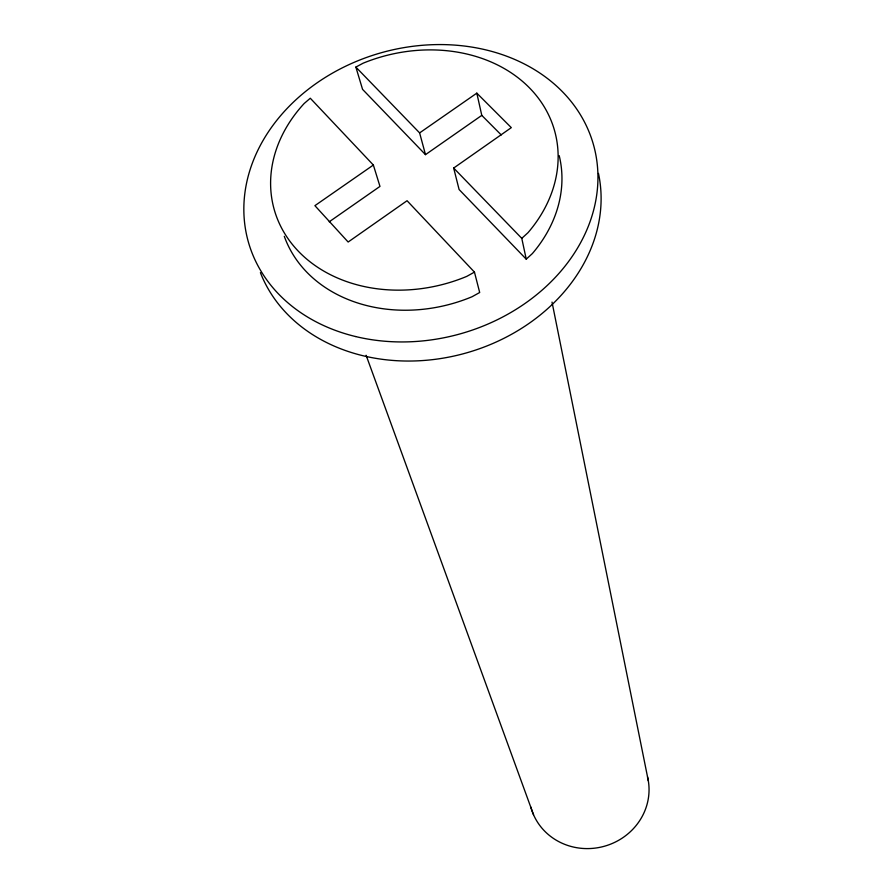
<?xml version="1.0" encoding="UTF-8"?>
<svg xmlns="http://www.w3.org/2000/svg" width="893" height="893" viewBox="0 0 893 893"><rect width="100%" height="100%" fill="white"/><g stroke="black" fill="none" stroke-linecap="round" stroke-linejoin="round"><path stroke-width="1.34" d="M476.817 93.151L481.785 115.376L425.492 154.645L419.621 132.901L476.817 93.151L511.309 127.643L453.677 168.051L459.091 189.506L526.245 259.171L532.362 253.579A143.382 116.737 -15.7 0 0 559.208 155.65M526.245 259.171L521.78 238.353L527.997 232.693A145.615 117.876 -15.7 0 0 529.873 88.284A145.615 117.876 -15.7 0 0 363.15 63.18L355.861 67.087L362.569 89.367L425.492 154.645M329.227 221.799L379.971 186.403L373.363 165.038L310.284 98.23L304.167 103.499A145.615 117.876 -15.7 0 0 297.626 250.464A145.615 117.876 -15.7 0 0 466.771 276.383L474.462 272.119L407.063 200.724L348.147 242.025L314.905 205.658L373.363 165.038M481.785 115.376L501.23 134.932M355.861 67.087L419.621 132.901M453.677 168.051L521.78 238.353M366.108 355.258L533.534 814.751M474.462 272.119L479.686 292.502L472.129 296.71A143.382 116.737 -15.7 0 1 284.298 236.31M552.019 302.102L648.329 780.839M598.466 173.398A176.557 144.588 -15.7 0 1 468.2 352.389A176.557 144.588 -15.7 0 1 260.399 272.633M647.514 776.865A60.266 57.018 -15.7 0 1 603.166 846.575A60.266 57.018 -15.7 0 1 530.833 807.071M355.581 336.538A179.27 145.994 -15.7 0 0 596.066 156.029A179.27 145.994 -15.7 0 0 311.043 87.201A179.27 145.994 -15.7 0 0 355.581 336.538"/></g></svg>
